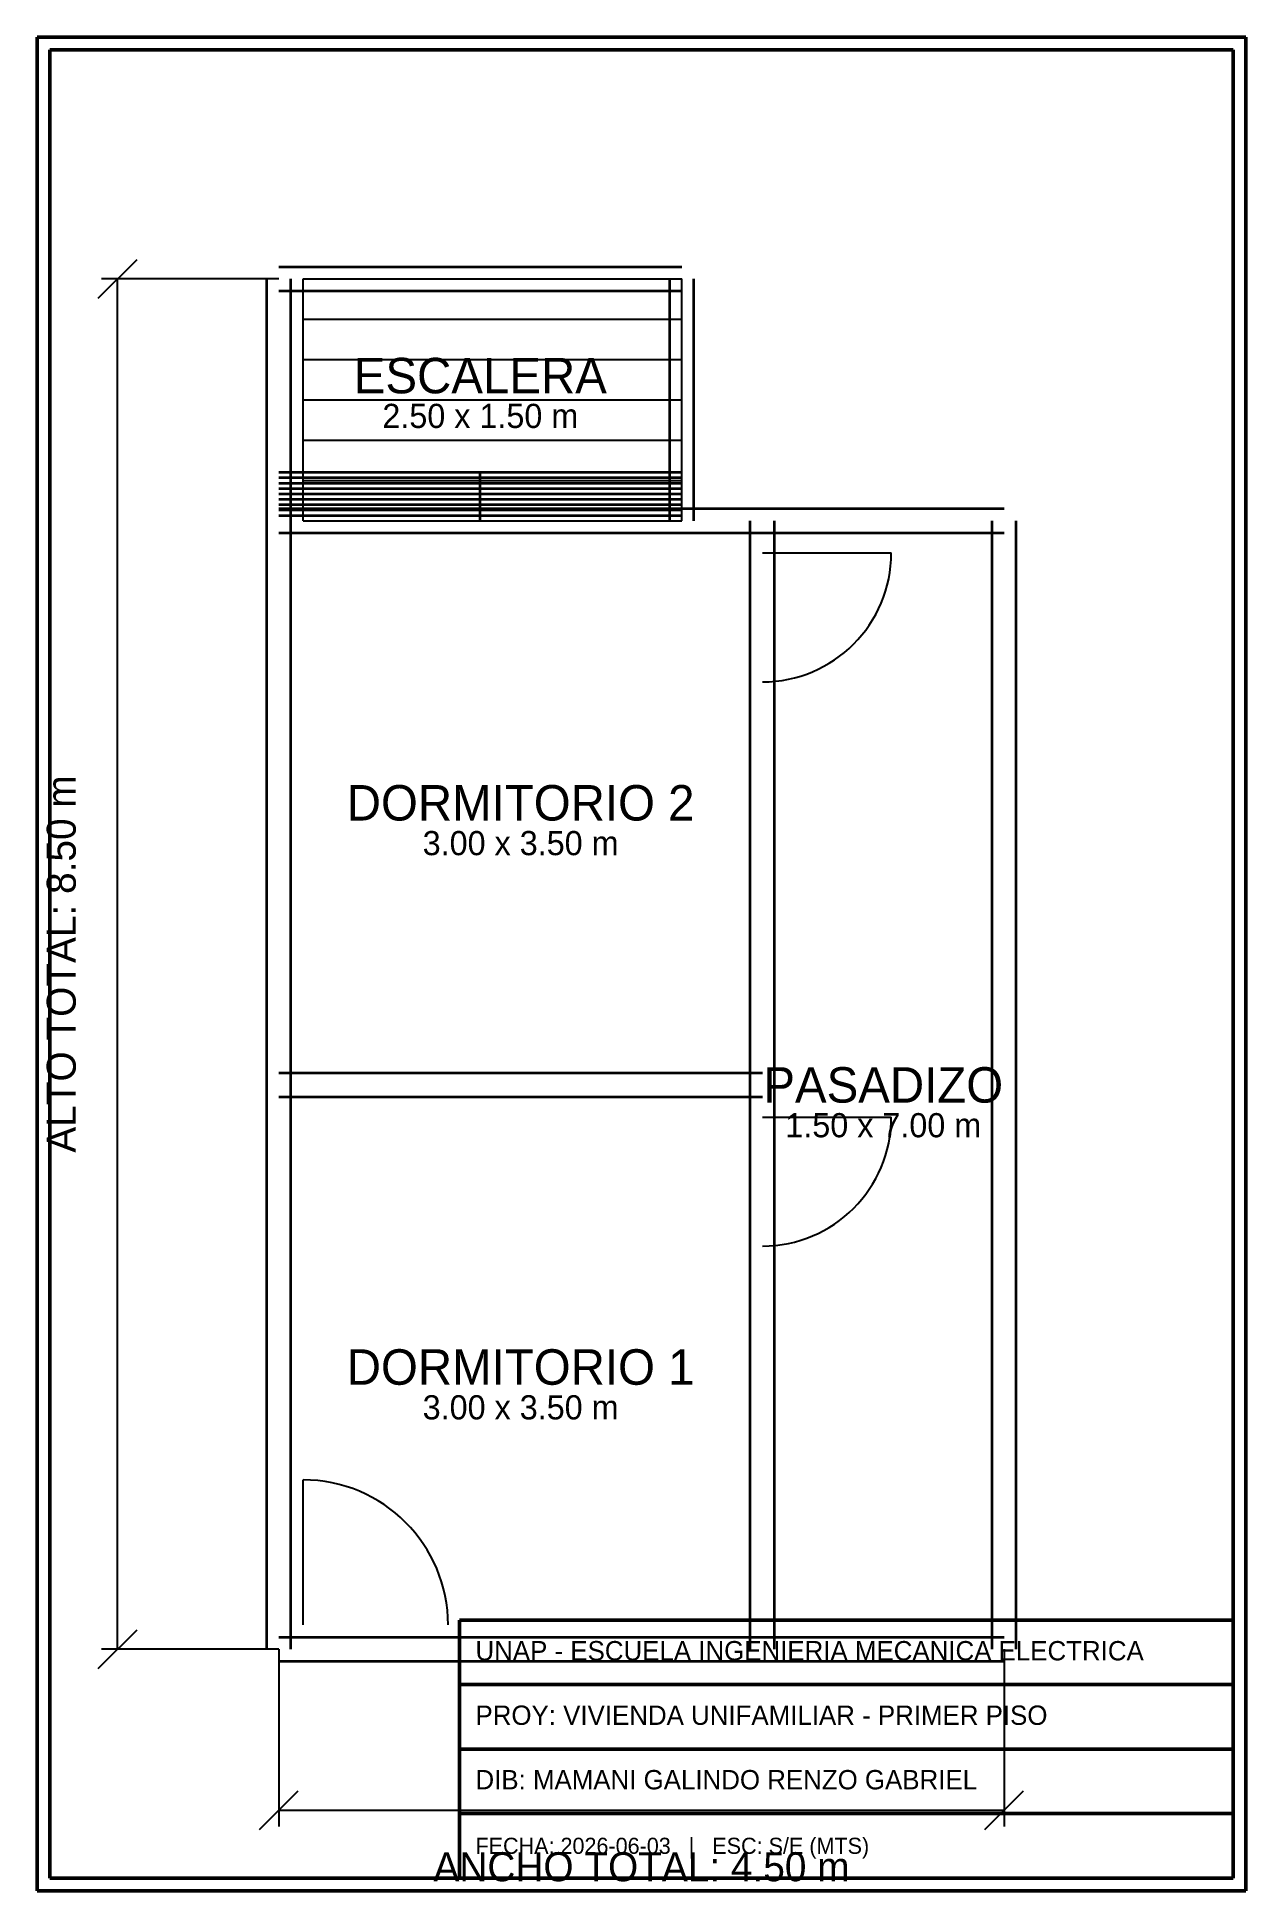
# Model space of a CAD drawing. Header units: metres. Extents: x -1.5 to 6, y -1.5 to 10.
import ezdxf
from ezdxf.enums import TextEntityAlignment as Align

# ---------------------------------------------------------------- set-up
doc = ezdxf.new("R2010")
doc.units = ezdxf.units.M
for name, color, linetype in [('COTAS', 8, 'Continuous'), ('ESCALERAS', 5, 'Continuous'), ('PUERTAS', 1, 'Continuous'), ('TEXTOS', 2, 'Continuous')]:
    doc.layers.add(name, color=color, linetype=linetype)
doc.layers.add('MARCO', color=7, linetype='Continuous', lineweight=50)
doc.layers.add('MUROS', color=7, linetype='Continuous', lineweight=35)

msp = doc.modelspace()

# ---------------------------------------------------------------- linework, layer by layer
at = {"layer": 'COTAS'}
for p, q in [((-1.12, 8.38), (-0.88, 8.62)), ((0, 8.5), (-1.1, 8.5)), ((-1, 0), (-1, 8.5)), ((-1.12, -0.12), (-0.88, 0.12)), ((0, 0), (-1.1, 0)), ((0, 0), (0, -1.1)), ((4.5, 0), (4.5, -1.1)), ((-0.12, -1.12), (0.12, -0.88)), ((4.38, -1.12), (4.62, -0.88)), ((0, -1), (4.5, -1))]:
    msp.add_line(p, q, dxfattribs=at)
at = {"layer": 'ESCALERAS'}
for p, q in [((0.15, 7), (0.15, 8.5)), ((0.15, 8.5), (2.5, 8.5)), ((2.5, 7), (2.5, 8.5)), ((0.15, 8.25), (2.5, 8.25)), ((0.15, 8), (2.5, 8)), ((0.15, 7.75), (2.5, 7.75)), ((0.15, 7.5), (2.5, 7.5)), ((0.15, 7.25), (2.5, 7.25)), ((0.15, 7), (2.5, 7))]:
    msp.add_line(p, q, dxfattribs=at)
at = {"layer": 'MARCO'}
for p, q in [((6, 10), (-1.5, 10)), ((-1.5, 10), (-1.5, -1.5)), ((5.92, 9.92), (-1.42, 9.92)), ((-1.42, 9.92), (-1.42, -1.42)), ((5.92, -1.42), (5.92, 9.92)), ((6, -1.5), (6, 10)), ((1.12, -1.42), (1.12, 0.18)), ((1.12, 0.18), (5.92, 0.18)), ((1.12, -0.22), (5.92, -0.22)), ((1.12, -0.62), (5.92, -0.62)), ((1.12, -1.02), (5.92, -1.02)), ((-1.42, -1.42), (5.92, -1.42)), ((-1.5, -1.5), (6, -1.5))]:
    msp.add_line(p, q, dxfattribs=at)
at = {"layer": 'MUROS'}
for p, q in [((0, 8.575), (2.5, 8.575)), ((-0.075, 7), (-0.075, 8.5)), ((0, 8.425), (2.5, 8.425)), ((0.075, 7), (0.075, 8.5)), ((2.425, 7), (2.425, 8.5)), ((2.575, 7), (2.575, 8.5)), ((0, 7.3), (2.5, 7.3)), ((0, 7.267), (1.25, 7.267)), ((1.25, 7), (1.25, 7.3)), ((1.25, 7.267), (2.5, 7.267)), ((0, 7.233), (1.25, 7.233)), ((0, 7.2), (1.25, 7.2)), ((0, 7.167), (1.25, 7.167)), ((0, 7.133), (1.25, 7.133)), ((1.25, 7.233), (2.5, 7.233)), ((1.25, 7.2), (2.5, 7.2)), ((1.25, 7.167), (2.5, 7.167)), ((1.25, 7.133), (2.5, 7.133)), ((0, 7.1), (1.25, 7.1)), ((0, 7.075), (3, 7.075)), ((0, 7.075), (2.5, 7.075)), ((0, 7.067), (1.25, 7.067)), ((0, 7.033), (1.25, 7.033)), ((1.25, 7.1), (2.5, 7.1)), ((1.25, 7.067), (2.5, 7.067)), ((1.25, 7.033), (2.5, 7.033)), ((3, 7.075), (4.5, 7.075)), ((-0.075, 3.5), (-0.075, 7)), ((0, 6.925), (3, 6.925)), ((0, 6.925), (2.5, 6.925)), ((0.075, 3.5), (0.075, 7)), ((2.925, 3.5), (2.925, 7)), ((2.925, 0), (2.925, 7)), ((3, 6.925), (4.5, 6.925)), ((3.075, 3.5), (3.075, 7)), ((3.075, 0), (3.075, 7)), ((4.425, 0), (4.425, 7)), ((4.575, 0), (4.575, 7)), ((0, 3.575), (3, 3.575)), ((-0.075, 0), (-0.075, 3.5)), ((0.075, 0), (0.075, 3.5)), ((2.925, 0), (2.925, 3.5)), ((3.075, 0), (3.075, 3.5)), ((0, 3.425), (3, 3.425)), ((0, 0.075), (3, 0.075)), ((3, 0.075), (4.5, 0.075)), ((0, -0.075), (3, -0.075)), ((3, -0.075), (4.5, -0.075))]:
    msp.add_line(p, q, dxfattribs=at)
at = {"layer": 'PUERTAS'}
for p, q in [((3, 6.8), (3.8, 6.8)), ((3, 3.3), (3.8, 3.3)), ((0.15, 0.15), (0.15, 1.05))]:
    msp.add_line(p, q, dxfattribs=at)
for centre, radius, start, end in [((3, 6.8), 0.8, 270, 360), ((3, 3.3), 0.8, 270, 360), ((0.15, 0.15), 0.9, 0, 90)]:
    msp.add_arc(centre, radius, start, end, dxfattribs=at)

# ---------------------------------------------------------------- texts
at = {"layer": 'COTAS'}
msp.add_text('ALTO TOTAL: 8.50 m', height=0.18, rotation=90, dxfattribs=at).set_placement((-1.35, 4.25), align=Align.MIDDLE_CENTER)
msp.add_text('ANCHO TOTAL: 4.50 m', height=0.18, dxfattribs=at).set_placement((2.25, -1.35), align=Align.MIDDLE_CENTER)
at = {"layer": 'TEXTOS'}
for s, height, p in [('ESCALERA', 0.22, (1.25, 7.9)), ('2.50 x 1.50 m', 0.15, (1.25, 7.65)), ('DORMITORIO 2', 0.22, (1.5, 5.25)), ('3.00 x 3.50 m', 0.15, (1.5, 5)), ('PASADIZO', 0.22, (3.75, 3.5)), ('1.50 x 7.00 m', 0.15, (3.75, 3.25)), ('DORMITORIO 1', 0.22, (1.5, 1.75)), ('3.00 x 3.50 m', 0.15, (1.5, 1.5))]:
    msp.add_text(s, height=height, dxfattribs=at).set_placement(p, align=Align.MIDDLE_CENTER)
for s, height, p in [('UNAP - ESCUELA INGENIERIA MECANICA ELECTRICA', 0.12, (1.22, -0.07)), ('PROY: VIVIENDA UNIFAMILIAR - PRIMER PISO', 0.12, (1.22, -0.47)), ('DIB: MAMANI GALINDO RENZO GABRIEL', 0.12, (1.22, -0.87)), ('FECHA: 2026-06-03   |   ESC: S/E (MTS)', 0.1, (1.22, -1.27))]:
    msp.add_text(s, height=height, dxfattribs=at).set_placement(p)

doc.saveas('drawing.dxf')
